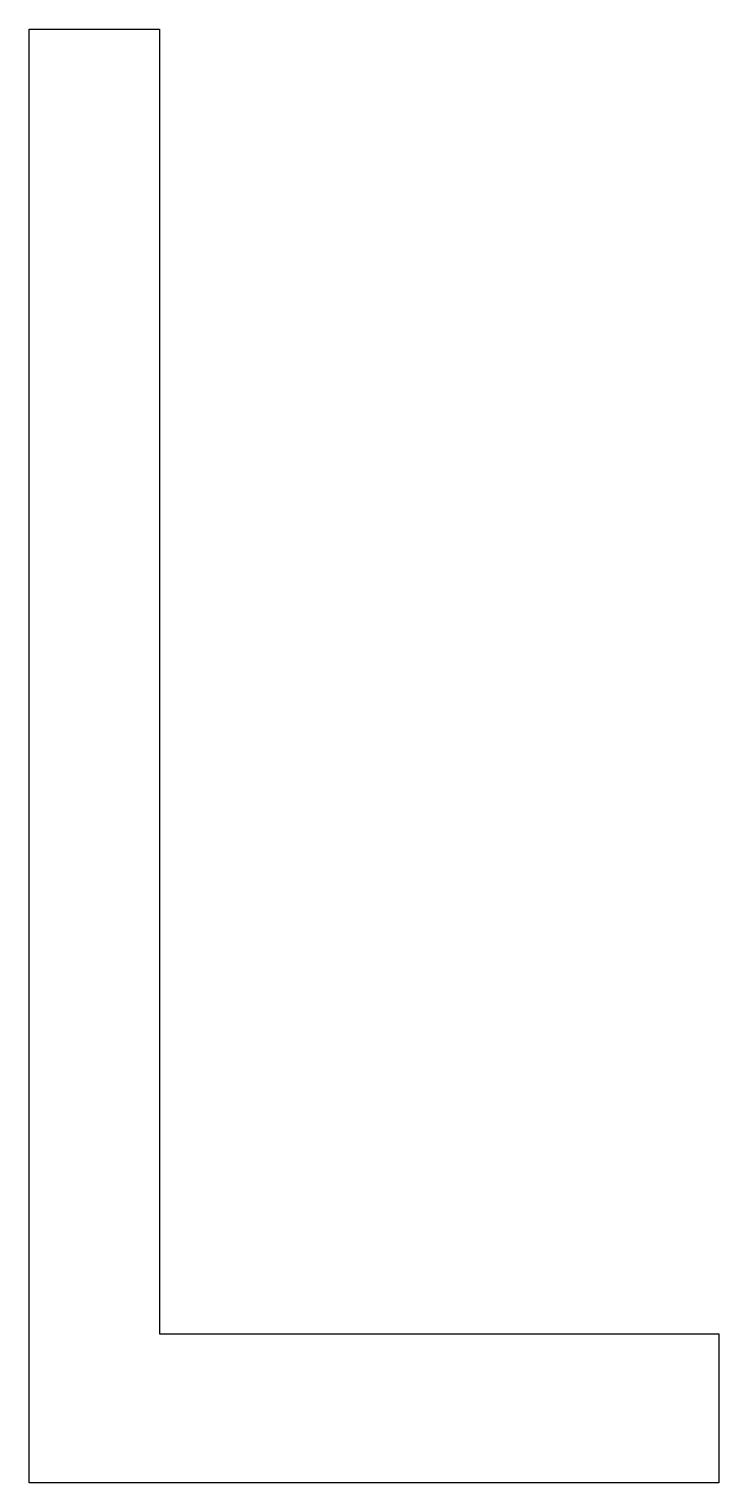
# Model space of a CAD drawing. Header units: millimetres. Extents: x 0.45 to 2.11, y 0 to 3.5.
import ezdxf

# ---------------------------------------------------------------- set-up
doc = ezdxf.new("R2010")
doc.units = ezdxf.units.MM

msp = doc.modelspace()

# ---------------------------------------------------------------- linework, layer by layer
at = {"color": 7, "linetype": 'Continuous', "flags": 128}
msp.add_lwpolyline([(0.4487, 3.5), (0.7628, 3.5), (0.7628, 3.5), (0.7628, 0.359), (0.7628, 0.359), (2.109, 0.359), (2.109, 0.359), (2.109, 0), (2.109, 0), (0.4487, 0), (0.4487, 0), (0.4487, 3.5)], dxfattribs=at)

doc.saveas('drawing.dxf')
